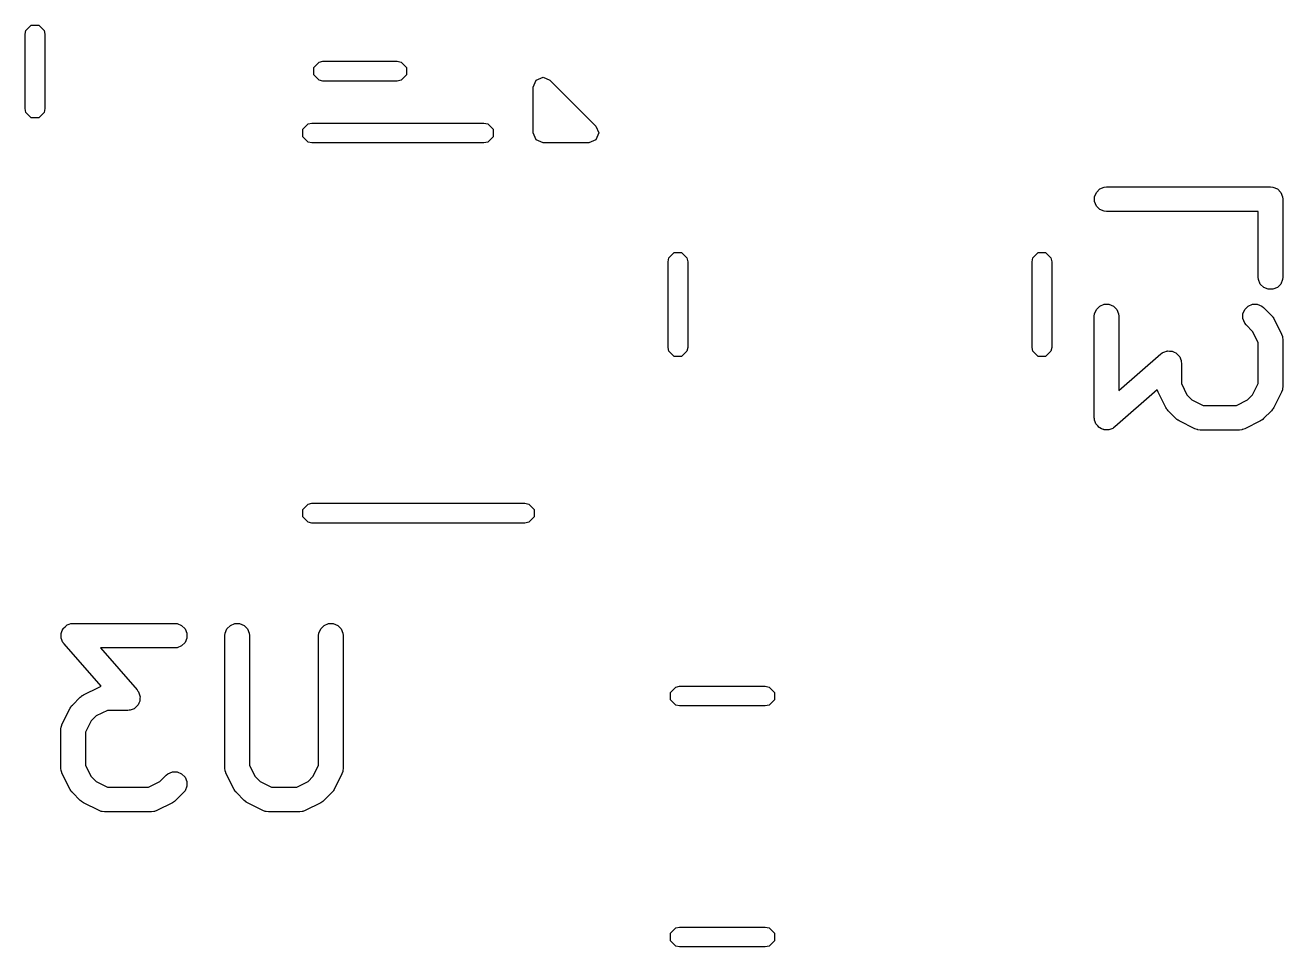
# Model space of a CAD drawing. Extents: x 0.28 to 2.83, y 0.23 to 2.12.
# Drawn here: x 2.5276 to 2.8296, y 1.1837 to 1.4051 of the extents above; entities that cross this region are included whole.
import ezdxf

# ---------------------------------------------------------------- set-up
doc = ezdxf.new("R2010")
doc.units = 0
doc.header["$MEASUREMENT"] = 0
doc.layers.add('BLACK', color=7, linetype='CONTINUOUS')

msp = doc.modelspace()

# ---------------------------------------------------------------- linework, layer by layer
at = {"layer": 'BLACK', "linetype": 'CONTINUOUS'}
for p, q in [((2.52775, 1.40384), (2.52903, 1.40512)), ((2.52903, 1.40512), (2.53084, 1.40512)), ((2.53084, 1.40512), (2.53212, 1.40384)), ((2.52757, 1.40294), (2.52775, 1.40384)), ((2.52757, 1.38506), (2.52757, 1.40294)), ((2.53212, 1.40384), (2.5323, 1.40294)), ((2.5323, 1.40294), (2.5323, 1.38506)), ((2.59688, 1.39497), (2.59816, 1.39625)), ((2.59816, 1.39625), (2.59906, 1.39643)), ((2.59906, 1.39643), (2.61694, 1.39643)), ((2.61694, 1.39643), (2.61784, 1.39625)), ((2.61784, 1.39625), (2.61912, 1.39497)), ((2.59688, 1.39316), (2.59688, 1.39497)), ((2.59816, 1.39188), (2.59688, 1.39316)), ((2.61912, 1.39316), (2.61784, 1.39188)), ((2.61912, 1.39497), (2.61912, 1.39316)), ((2.65025, 1.39192), (2.65192, 1.39261)), ((2.65192, 1.39261), (2.65359, 1.39192)), ((2.59906, 1.3917), (2.59816, 1.39188)), ((2.61694, 1.3917), (2.59906, 1.3917)), ((2.61784, 1.39188), (2.61694, 1.3917)), ((2.64956, 1.39025), (2.65025, 1.39192)), ((2.64956, 1.37922), (2.64956, 1.39025)), ((2.65359, 1.39192), (2.66462, 1.38089)), ((2.52775, 1.38416), (2.52757, 1.38506)), ((2.52903, 1.38288), (2.52775, 1.38416)), ((2.53212, 1.38416), (2.53084, 1.38288)), ((2.5323, 1.38506), (2.53212, 1.38416)), ((2.53084, 1.38288), (2.52903, 1.38288)), ((2.59423, 1.38013), (2.59551, 1.38141)), ((2.59423, 1.37832), (2.59423, 1.38013)), ((2.59551, 1.38141), (2.59641, 1.38159)), ((2.59641, 1.38159), (2.63775, 1.38159)), ((2.63775, 1.38159), (2.63865, 1.38141)), ((2.63865, 1.38141), (2.63993, 1.38013)), ((2.63993, 1.38013), (2.63993, 1.37832)), ((2.66462, 1.38089), (2.66531, 1.37922)), ((2.59551, 1.37704), (2.59423, 1.37832)), ((2.63993, 1.37832), (2.63865, 1.37704)), ((2.65025, 1.37755), (2.64956, 1.37922)), ((2.65192, 1.37686), (2.65025, 1.37755)), ((2.66462, 1.37755), (2.66294, 1.37686)), ((2.66531, 1.37922), (2.66462, 1.37755)), ((2.59641, 1.37686), (2.59551, 1.37704)), ((2.63775, 1.37686), (2.59641, 1.37686)), ((2.63865, 1.37704), (2.63775, 1.37686)), ((2.66294, 1.37686), (2.65192, 1.37686)), ((2.78479, 1.36495), (2.7856, 1.36576)), ((2.7856, 1.36576), (2.78667, 1.36621)), ((2.78667, 1.36621), (2.78724, 1.36626)), ((2.78724, 1.36626), (2.82661, 1.36626)), ((2.82661, 1.36626), (2.82719, 1.36621)), ((2.82719, 1.36621), (2.82826, 1.36576)), ((2.82826, 1.36576), (2.82907, 1.36495)), ((2.78435, 1.36389), (2.78479, 1.36495)), ((2.78435, 1.36273), (2.78435, 1.36389)), ((2.78479, 1.36167), (2.78435, 1.36273)), ((2.82907, 1.36495), (2.82951, 1.36389)), ((2.82951, 1.36389), (2.82957, 1.36331)), ((2.82957, 1.36331), (2.82957, 1.34456)), ((2.7856, 1.36085), (2.78479, 1.36167)), ((2.78667, 1.36041), (2.7856, 1.36085)), ((2.78724, 1.36036), (2.78667, 1.36041)), ((2.82366, 1.36036), (2.78724, 1.36036)), ((2.82366, 1.34456), (2.82366, 1.36036)), ((2.68212, 1.34919), (2.6834, 1.35047)), ((2.6834, 1.35047), (2.6852, 1.35047)), ((2.6852, 1.35047), (2.68648, 1.34919)), ((2.76952, 1.34919), (2.7708, 1.35047)), ((2.7708, 1.35047), (2.7726, 1.35047)), ((2.7726, 1.35047), (2.77388, 1.34919)), ((2.68194, 1.34829), (2.68212, 1.34919)), ((2.68194, 1.32771), (2.68194, 1.34829)), ((2.68648, 1.34919), (2.68666, 1.34829)), ((2.68666, 1.34829), (2.68666, 1.32771)), ((2.76934, 1.34829), (2.76952, 1.34919)), ((2.76934, 1.32771), (2.76934, 1.34829)), ((2.77388, 1.34919), (2.77406, 1.34829)), ((2.77406, 1.34829), (2.77406, 1.32771)), ((2.82372, 1.34399), (2.82366, 1.34456)), ((2.82416, 1.34292), (2.82372, 1.34399)), ((2.82951, 1.34399), (2.82907, 1.34292)), ((2.82957, 1.34456), (2.82951, 1.34399)), ((2.82497, 1.34211), (2.82416, 1.34292)), ((2.82604, 1.34167), (2.82497, 1.34211)), ((2.82719, 1.34167), (2.82604, 1.34167)), ((2.82826, 1.34211), (2.82719, 1.34167)), ((2.82907, 1.34292), (2.82826, 1.34211)), ((2.7856, 1.33764), (2.78667, 1.33808)), ((2.78667, 1.33808), (2.78782, 1.33808)), ((2.78782, 1.33808), (2.78889, 1.33764)), ((2.82122, 1.33764), (2.82229, 1.33808)), ((2.82229, 1.33808), (2.82344, 1.33808)), ((2.82344, 1.33808), (2.82451, 1.33764)), ((2.78429, 1.33519), (2.78435, 1.33576)), ((2.78429, 1.31082), (2.78429, 1.33519)), ((2.78435, 1.33576), (2.78479, 1.33683)), ((2.78479, 1.33683), (2.7856, 1.33764)), ((2.78889, 1.33764), (2.7897, 1.33683)), ((2.7897, 1.33683), (2.79014, 1.33576)), ((2.79014, 1.33576), (2.7902, 1.33519)), ((2.7902, 1.33519), (2.7902, 1.31732)), ((2.81997, 1.33576), (2.82041, 1.33683)), ((2.81997, 1.33461), (2.81997, 1.33576)), ((2.82041, 1.33683), (2.82122, 1.33764)), ((2.82451, 1.33764), (2.82495, 1.33728)), ((2.82495, 1.33728), (2.82683, 1.3354)), ((2.82683, 1.3354), (2.82701, 1.33517)), ((2.82701, 1.33517), (2.82707, 1.33512)), ((2.82707, 1.33512), (2.82713, 1.33503)), ((2.82713, 1.33503), (2.8272, 1.33495)), ((2.8272, 1.33495), (2.82723, 1.33488)), ((2.82723, 1.33488), (2.82738, 1.33463)), ((2.82041, 1.33355), (2.81997, 1.33461)), ((2.82078, 1.3331), (2.82041, 1.33355)), ((2.82231, 1.33156), (2.82078, 1.3331)), ((2.82738, 1.33463), (2.82926, 1.33088)), ((2.82366, 1.32887), (2.82231, 1.33156)), ((2.82366, 1.31901), (2.82366, 1.32887)), ((2.82926, 1.33088), (2.82946, 1.33034)), ((2.82946, 1.33034), (2.82947, 1.33024)), ((2.82947, 1.33024), (2.82951, 1.33014)), ((2.82951, 1.33014), (2.82957, 1.32956)), ((2.82957, 1.32956), (2.82957, 1.31831)), ((2.68212, 1.32681), (2.68194, 1.32771)), ((2.6834, 1.32553), (2.68212, 1.32681)), ((2.68648, 1.32681), (2.6852, 1.32553)), ((2.68666, 1.32771), (2.68648, 1.32681)), ((2.76952, 1.32681), (2.76934, 1.32771)), ((2.7708, 1.32553), (2.76952, 1.32681)), ((2.77388, 1.32681), (2.7726, 1.32553)), ((2.77406, 1.32771), (2.77388, 1.32681)), ((2.7902, 1.31732), (2.8003, 1.32616)), ((2.8003, 1.32616), (2.80055, 1.32634)), ((2.80055, 1.32634), (2.8006, 1.32639)), ((2.8006, 1.32639), (2.80065, 1.32642)), ((2.80065, 1.32642), (2.80077, 1.3265)), ((2.80077, 1.3265), (2.80122, 1.32665)), ((2.80122, 1.32665), (2.80167, 1.32684)), ((2.80167, 1.32684), (2.80177, 1.32684)), ((2.80177, 1.32684), (2.80186, 1.32687)), ((2.80186, 1.32687), (2.80234, 1.32684)), ((2.80234, 1.32684), (2.80282, 1.32684)), ((2.80282, 1.32684), (2.80291, 1.3268)), ((2.80291, 1.3268), (2.80301, 1.32679)), ((2.80301, 1.32679), (2.80344, 1.32658)), ((2.80344, 1.32658), (2.80388, 1.32639)), ((2.80388, 1.32639), (2.80395, 1.32632)), ((2.80395, 1.32632), (2.80404, 1.32628)), ((2.80404, 1.32628), (2.80436, 1.32592)), ((2.80436, 1.32592), (2.8047, 1.32558)), ((2.6852, 1.32553), (2.6834, 1.32553)), ((2.7726, 1.32553), (2.7708, 1.32553)), ((2.8047, 1.32558), (2.80474, 1.32549)), ((2.80474, 1.32549), (2.8048, 1.32541)), ((2.8048, 1.32541), (2.80496, 1.32496)), ((2.80496, 1.32496), (2.80514, 1.32452)), ((2.80514, 1.32452), (2.80515, 1.32437)), ((2.80515, 1.32437), (2.80517, 1.32432)), ((2.80517, 1.32432), (2.80517, 1.32424)), ((2.80517, 1.32424), (2.8052, 1.32394)), ((2.8052, 1.32394), (2.8052, 1.31901)), ((2.7994, 1.31753), (2.78919, 1.30859)), ((2.7996, 1.31699), (2.7994, 1.31753)), ((2.80148, 1.31324), (2.7996, 1.31699)), ((2.8052, 1.31901), (2.80654, 1.31631)), ((2.82231, 1.31631), (2.82366, 1.31901)), ((2.82926, 1.31699), (2.82738, 1.31324)), ((2.82946, 1.31754), (2.82926, 1.31699)), ((2.82947, 1.31764), (2.82946, 1.31754)), ((2.82951, 1.31774), (2.82947, 1.31764)), ((2.82957, 1.31831), (2.82951, 1.31774)), ((2.80654, 1.31631), (2.80774, 1.31512)), ((2.80774, 1.31512), (2.81044, 1.31377)), ((2.81044, 1.31377), (2.81842, 1.31377)), ((2.81842, 1.31377), (2.82112, 1.31512)), ((2.82112, 1.31512), (2.82231, 1.31631)), ((2.78432, 1.31051), (2.78429, 1.31082)), ((2.80163, 1.313), (2.80148, 1.31324)), ((2.80166, 1.31292), (2.80163, 1.313)), ((2.80173, 1.31284), (2.80166, 1.31292)), ((2.80179, 1.31276), (2.80173, 1.31284)), ((2.80184, 1.3127), (2.80179, 1.31276)), ((2.80203, 1.31248), (2.80184, 1.3127)), ((2.8039, 1.3106), (2.80203, 1.31248)), ((2.82683, 1.31248), (2.82495, 1.3106)), ((2.82701, 1.3127), (2.82683, 1.31248)), ((2.82707, 1.31276), (2.82701, 1.3127)), ((2.82713, 1.31284), (2.82707, 1.31276)), ((2.8272, 1.31292), (2.82713, 1.31284)), ((2.82723, 1.313), (2.8272, 1.31292)), ((2.82738, 1.31324), (2.82723, 1.313)), ((2.78432, 1.31043), (2.78432, 1.31051)), ((2.78433, 1.31038), (2.78432, 1.31043)), ((2.78435, 1.31024), (2.78433, 1.31038)), ((2.78453, 1.3098), (2.78435, 1.31024)), ((2.78469, 1.30934), (2.78453, 1.3098)), ((2.78475, 1.30927), (2.78469, 1.30934)), ((2.78479, 1.30918), (2.78475, 1.30927)), ((2.78513, 1.30884), (2.78479, 1.30918)), ((2.78544, 1.30848), (2.78513, 1.30884)), ((2.78553, 1.30843), (2.78544, 1.30848)), ((2.7856, 1.30836), (2.78553, 1.30843)), ((2.78605, 1.30818), (2.7856, 1.30836)), ((2.78648, 1.30796), (2.78605, 1.30818)), ((2.78658, 1.30796), (2.78648, 1.30796)), ((2.78667, 1.30792), (2.78658, 1.30796)), ((2.78715, 1.30792), (2.78667, 1.30792)), ((2.78763, 1.30789), (2.78715, 1.30792)), ((2.78772, 1.30792), (2.78763, 1.30789)), ((2.78782, 1.30792), (2.78772, 1.30792)), ((2.78826, 1.3081), (2.78782, 1.30792)), ((2.78872, 1.30826), (2.78826, 1.3081)), ((2.78883, 1.30834), (2.78872, 1.30826)), ((2.78889, 1.30836), (2.78883, 1.30834)), ((2.78894, 1.30842), (2.78889, 1.30836)), ((2.78919, 1.30859), (2.78894, 1.30842)), ((2.80413, 1.31042), (2.8039, 1.3106)), ((2.80418, 1.31036), (2.80413, 1.31042)), ((2.80427, 1.3103), (2.80418, 1.31036)), ((2.80435, 1.31024), (2.80427, 1.3103)), ((2.80442, 1.31021), (2.80435, 1.31024)), ((2.80467, 1.31005), (2.80442, 1.31021)), ((2.80842, 1.30817), (2.80467, 1.31005)), ((2.80896, 1.30797), (2.80842, 1.30817)), ((2.80907, 1.30796), (2.80896, 1.30797)), ((2.80917, 1.30792), (2.80907, 1.30796)), ((2.80974, 1.30786), (2.80917, 1.30792)), ((2.81912, 1.30786), (2.80974, 1.30786)), ((2.81969, 1.30792), (2.81912, 1.30786)), ((2.81979, 1.30796), (2.81969, 1.30792)), ((2.8199, 1.30797), (2.81979, 1.30796)), ((2.82044, 1.30817), (2.8199, 1.30797)), ((2.82419, 1.31005), (2.82044, 1.30817)), ((2.82443, 1.31021), (2.82419, 1.31005)), ((2.82451, 1.31024), (2.82443, 1.31021)), ((2.82459, 1.3103), (2.82451, 1.31024)), ((2.82468, 1.31036), (2.82459, 1.3103)), ((2.82473, 1.31042), (2.82468, 1.31036)), ((2.82495, 1.3106), (2.82473, 1.31042)), ((2.59423, 1.28879), (2.59551, 1.29007)), ((2.59551, 1.29007), (2.59641, 1.29025)), ((2.59641, 1.29025), (2.64759, 1.29025)), ((2.64759, 1.29025), (2.64849, 1.29007)), ((2.64849, 1.29007), (2.64977, 1.28879)), ((2.59423, 1.28698), (2.59423, 1.28879)), ((2.59551, 1.2857), (2.59423, 1.28698)), ((2.64977, 1.28698), (2.64849, 1.2857)), ((2.64977, 1.28879), (2.64977, 1.28698)), ((2.59641, 1.28552), (2.59551, 1.2857)), ((2.64759, 1.28552), (2.59641, 1.28552)), ((2.64849, 1.2857), (2.64759, 1.28552)), ((2.53628, 1.25923), (2.53649, 1.25966)), ((2.53649, 1.25966), (2.53667, 1.2601)), ((2.53667, 1.2601), (2.53674, 1.26017)), ((2.53674, 1.26017), (2.53679, 1.26026)), ((2.53679, 1.26026), (2.53715, 1.26058)), ((2.53715, 1.26058), (2.53749, 1.26092)), ((2.53749, 1.26092), (2.53758, 1.26096)), ((2.53758, 1.26096), (2.53766, 1.26102)), ((2.53766, 1.26102), (2.53811, 1.26118)), ((2.53811, 1.26118), (2.53855, 1.26136)), ((2.53855, 1.26136), (2.53869, 1.26137)), ((2.53869, 1.26137), (2.53875, 1.26139)), ((2.53875, 1.26139), (2.53882, 1.26139)), ((2.53882, 1.26139), (2.53913, 1.26142)), ((2.53913, 1.26142), (2.5635, 1.26142)), ((2.5635, 1.26142), (2.56408, 1.26136)), ((2.56408, 1.26136), (2.56514, 1.26092)), ((2.56514, 1.26092), (2.56596, 1.2601)), ((2.56596, 1.2601), (2.5664, 1.25904)), ((2.5756, 1.25904), (2.57604, 1.2601)), ((2.57604, 1.2601), (2.57686, 1.26092)), ((2.57686, 1.26092), (2.57792, 1.26136)), ((2.57792, 1.26136), (2.57908, 1.26136)), ((2.57908, 1.26136), (2.58014, 1.26092)), ((2.58014, 1.26092), (2.58095, 1.2601)), ((2.58095, 1.2601), (2.5814, 1.25904)), ((2.5981, 1.25904), (2.59854, 1.2601)), ((2.59854, 1.2601), (2.59936, 1.26092)), ((2.59936, 1.26092), (2.60042, 1.26136)), ((2.60042, 1.26136), (2.60157, 1.26136)), ((2.60157, 1.26136), (2.60264, 1.26092)), ((2.60264, 1.26092), (2.60345, 1.2601)), ((2.60345, 1.2601), (2.60389, 1.25904)), ((2.5362, 1.25808), (2.53623, 1.25856)), ((2.53623, 1.25799), (2.5362, 1.25808)), ((2.53623, 1.25904), (2.53627, 1.25913)), ((2.53623, 1.25856), (2.53623, 1.25904)), ((2.53623, 1.25789), (2.53623, 1.25799)), ((2.53642, 1.25744), (2.53623, 1.25789)), ((2.53627, 1.25913), (2.53628, 1.25923)), ((2.53657, 1.25699), (2.53642, 1.25744)), ((2.53665, 1.25688), (2.53657, 1.25699)), ((2.53667, 1.25682), (2.53665, 1.25688)), ((2.53673, 1.25677), (2.53667, 1.25682)), ((2.53691, 1.25652), (2.53673, 1.25677)), ((2.54584, 1.24631), (2.53691, 1.25652)), ((2.56596, 1.25682), (2.56514, 1.25601)), ((2.5664, 1.25789), (2.56596, 1.25682)), ((2.5664, 1.25904), (2.5664, 1.25789)), ((2.57555, 1.25846), (2.5756, 1.25904)), ((2.57555, 1.22659), (2.57555, 1.25846)), ((2.5814, 1.25904), (2.58145, 1.25846)), ((2.58145, 1.25846), (2.58145, 1.22729)), ((2.59804, 1.25846), (2.5981, 1.25904)), ((2.59804, 1.22729), (2.59804, 1.25846)), ((2.60389, 1.25904), (2.60395, 1.25846)), ((2.60395, 1.25846), (2.60395, 1.22659)), ((2.5635, 1.25551), (2.54564, 1.25551)), ((2.54564, 1.25551), (2.55447, 1.24541)), ((2.56408, 1.25557), (2.5635, 1.25551)), ((2.56514, 1.25601), (2.56408, 1.25557)), ((2.54131, 1.24408), (2.54156, 1.24423)), ((2.54156, 1.24423), (2.54531, 1.24611)), ((2.54531, 1.24611), (2.54584, 1.24631)), ((2.55447, 1.24541), (2.55465, 1.24516)), ((2.55465, 1.24516), (2.55471, 1.24511)), ((2.55471, 1.24511), (2.55473, 1.24505)), ((2.55473, 1.24505), (2.55481, 1.24494)), ((2.55481, 1.24494), (2.55496, 1.24449)), ((2.55496, 1.24449), (2.55515, 1.24404)), ((2.68253, 1.24484), (2.68381, 1.24612)), ((2.68253, 1.24303), (2.68253, 1.24484)), ((2.68381, 1.24612), (2.68471, 1.2463)), ((2.68471, 1.2463), (2.70529, 1.2463)), ((2.70529, 1.2463), (2.70619, 1.24612)), ((2.70619, 1.24612), (2.70747, 1.24484)), ((2.70747, 1.24484), (2.70747, 1.24303)), ((2.53836, 1.24104), (2.53852, 1.24128)), ((2.53852, 1.24128), (2.53855, 1.24136)), ((2.53855, 1.24136), (2.53862, 1.24144)), ((2.53862, 1.24144), (2.53867, 1.24153)), ((2.53867, 1.24153), (2.53873, 1.24158)), ((2.53873, 1.24158), (2.53892, 1.2418)), ((2.53892, 1.2418), (2.54079, 1.24368)), ((2.54079, 1.24368), (2.54102, 1.24386)), ((2.54102, 1.24386), (2.54107, 1.24392)), ((2.54107, 1.24392), (2.54116, 1.24398)), ((2.54116, 1.24398), (2.54124, 1.24405)), ((2.54124, 1.24405), (2.54131, 1.24408)), ((2.55423, 1.24135), (2.55389, 1.24101)), ((2.55459, 1.24167), (2.55423, 1.24135)), ((2.55464, 1.24175), (2.55459, 1.24167)), ((2.55471, 1.24183), (2.55464, 1.24175)), ((2.55489, 1.24227), (2.55471, 1.24183)), ((2.5551, 1.2427), (2.55489, 1.24227)), ((2.55511, 1.2428), (2.5551, 1.2427)), ((2.55515, 1.24289), (2.55511, 1.2428)), ((2.55515, 1.24404), (2.55515, 1.24394)), ((2.55515, 1.24394), (2.55518, 1.24385)), ((2.55518, 1.24385), (2.55515, 1.24337)), ((2.55515, 1.24337), (2.55515, 1.24289)), ((2.68381, 1.24175), (2.68253, 1.24303)), ((2.68471, 1.24157), (2.68381, 1.24175)), ((2.70529, 1.24157), (2.68471, 1.24157)), ((2.70619, 1.24175), (2.70529, 1.24157)), ((2.70747, 1.24303), (2.70619, 1.24175)), ((2.53649, 1.23729), (2.53836, 1.24104)), ((2.54463, 1.23916), (2.54343, 1.23797)), ((2.54733, 1.24051), (2.54463, 1.23916)), ((2.55225, 1.24051), (2.54733, 1.24051)), ((2.55256, 1.24054), (2.55225, 1.24051)), ((2.55263, 1.24054), (2.55256, 1.24054)), ((2.55269, 1.24056), (2.55263, 1.24054)), ((2.55283, 1.24057), (2.55269, 1.24056)), ((2.55327, 1.24075), (2.55283, 1.24057)), ((2.55373, 1.24091), (2.55327, 1.24075)), ((2.5538, 1.24097), (2.55373, 1.24091)), ((2.55389, 1.24101), (2.5538, 1.24097)), ((2.53618, 1.23597), (2.53623, 1.23654)), ((2.53618, 1.22659), (2.53618, 1.23597)), ((2.53623, 1.23654), (2.53627, 1.23664)), ((2.53627, 1.23664), (2.53628, 1.23675)), ((2.53628, 1.23675), (2.53649, 1.23729)), ((2.54343, 1.23797), (2.54208, 1.23527)), ((2.54208, 1.23527), (2.54208, 1.22729)), ((2.53623, 1.22602), (2.53618, 1.22659)), ((2.54208, 1.22729), (2.54343, 1.22459)), ((2.5756, 1.22602), (2.57555, 1.22659)), ((2.58145, 1.22729), (2.5828, 1.22459)), ((2.59669, 1.22459), (2.59804, 1.22729)), ((2.60395, 1.22659), (2.60389, 1.22602)), ((2.53627, 1.22592), (2.53623, 1.22602)), ((2.53628, 1.22581), (2.53627, 1.22592)), ((2.53649, 1.22527), (2.53628, 1.22581)), ((2.53836, 1.22152), (2.53649, 1.22527)), ((2.54343, 1.22459), (2.54463, 1.2234)), ((2.54463, 1.2234), (2.54733, 1.22205)), ((2.55718, 1.22205), (2.55988, 1.2234)), ((2.55988, 1.2234), (2.56141, 1.22493)), ((2.56141, 1.22493), (2.56186, 1.2253)), ((2.56186, 1.2253), (2.56292, 1.22574)), ((2.56292, 1.22574), (2.56408, 1.22574)), ((2.56408, 1.22574), (2.56514, 1.2253)), ((2.56514, 1.2253), (2.56596, 1.22448)), ((2.56596, 1.22448), (2.5664, 1.22342)), ((2.5664, 1.22342), (2.5664, 1.22227)), ((2.57564, 1.22592), (2.5756, 1.22602)), ((2.57565, 1.22581), (2.57564, 1.22592)), ((2.57586, 1.22527), (2.57565, 1.22581)), ((2.57773, 1.22152), (2.57586, 1.22527)), ((2.5828, 1.22459), (2.584, 1.2234)), ((2.584, 1.2234), (2.5867, 1.22205)), ((2.5928, 1.22205), (2.5955, 1.2234)), ((2.5955, 1.2234), (2.59669, 1.22459)), ((2.60364, 1.22527), (2.60176, 1.22152)), ((2.60384, 1.22581), (2.60364, 1.22527)), ((2.60385, 1.22592), (2.60384, 1.22581)), ((2.60389, 1.22602), (2.60385, 1.22592)), ((2.53852, 1.22127), (2.53836, 1.22152)), ((2.53855, 1.2212), (2.53852, 1.22127)), ((2.53862, 1.22112), (2.53855, 1.2212)), ((2.53867, 1.22103), (2.53862, 1.22112)), ((2.53873, 1.22098), (2.53867, 1.22103)), ((2.53892, 1.22076), (2.53873, 1.22098)), ((2.54079, 1.21888), (2.53892, 1.22076)), ((2.54733, 1.22205), (2.55718, 1.22205)), ((2.56559, 1.22076), (2.56371, 1.21888)), ((2.56596, 1.2212), (2.56559, 1.22076)), ((2.5664, 1.22227), (2.56596, 1.2212)), ((2.57789, 1.22127), (2.57773, 1.22152)), ((2.57792, 1.2212), (2.57789, 1.22127)), ((2.57799, 1.22112), (2.57792, 1.2212)), ((2.57804, 1.22103), (2.57799, 1.22112)), ((2.5781, 1.22098), (2.57804, 1.22103)), ((2.57829, 1.22076), (2.5781, 1.22098)), ((2.58016, 1.21888), (2.57829, 1.22076)), ((2.5867, 1.22205), (2.5928, 1.22205)), ((2.60121, 1.22076), (2.59933, 1.21888)), ((2.6014, 1.22098), (2.60121, 1.22076)), ((2.60145, 1.22103), (2.6014, 1.22098)), ((2.60151, 1.22112), (2.60145, 1.22103)), ((2.60158, 1.2212), (2.60151, 1.22112)), ((2.60161, 1.22127), (2.60158, 1.2212)), ((2.60176, 1.22152), (2.60161, 1.22127)), ((2.54102, 1.21869), (2.54079, 1.21888)), ((2.54107, 1.21864), (2.54102, 1.21869)), ((2.54116, 1.21858), (2.54107, 1.21864)), ((2.54124, 1.21851), (2.54116, 1.21858)), ((2.54131, 1.21848), (2.54124, 1.21851)), ((2.54156, 1.21833), (2.54131, 1.21848)), ((2.54531, 1.21645), (2.54156, 1.21833)), ((2.56295, 1.21833), (2.5592, 1.21645)), ((2.56319, 1.21848), (2.56295, 1.21833)), ((2.56327, 1.21851), (2.56319, 1.21848)), ((2.56335, 1.21858), (2.56327, 1.21851)), ((2.56344, 1.21864), (2.56335, 1.21858)), ((2.56349, 1.21869), (2.56344, 1.21864)), ((2.56371, 1.21888), (2.56349, 1.21869)), ((2.58039, 1.21869), (2.58016, 1.21888)), ((2.58044, 1.21864), (2.58039, 1.21869)), ((2.58053, 1.21858), (2.58044, 1.21864)), ((2.58061, 1.21851), (2.58053, 1.21858)), ((2.58068, 1.21848), (2.58061, 1.21851)), ((2.58093, 1.21833), (2.58068, 1.21848)), ((2.58468, 1.21645), (2.58093, 1.21833)), ((2.59857, 1.21833), (2.59482, 1.21645)), ((2.59882, 1.21848), (2.59857, 1.21833)), ((2.59889, 1.21851), (2.59882, 1.21848)), ((2.59897, 1.21858), (2.59889, 1.21851)), ((2.59906, 1.21864), (2.59897, 1.21858)), ((2.59911, 1.21869), (2.59906, 1.21864)), ((2.59933, 1.21888), (2.59911, 1.21869)), ((2.54585, 1.21625), (2.54531, 1.21645)), ((2.54595, 1.21624), (2.54585, 1.21625)), ((2.54605, 1.2162), (2.54595, 1.21624)), ((2.54663, 1.21614), (2.54605, 1.2162)), ((2.55788, 1.21614), (2.54663, 1.21614)), ((2.55845, 1.2162), (2.55788, 1.21614)), ((2.55855, 1.21624), (2.55845, 1.2162)), ((2.55866, 1.21625), (2.55855, 1.21624)), ((2.5592, 1.21645), (2.55866, 1.21625)), ((2.58522, 1.21625), (2.58468, 1.21645)), ((2.58532, 1.21624), (2.58522, 1.21625)), ((2.58542, 1.2162), (2.58532, 1.21624)), ((2.586, 1.21614), (2.58542, 1.2162)), ((2.5935, 1.21614), (2.586, 1.21614)), ((2.59407, 1.2162), (2.5935, 1.21614)), ((2.59417, 1.21624), (2.59407, 1.2162)), ((2.59428, 1.21625), (2.59417, 1.21624)), ((2.59482, 1.21645), (2.59428, 1.21625)), ((2.68253, 1.18697), (2.68381, 1.18825)), ((2.68253, 1.18516), (2.68253, 1.18697)), ((2.68381, 1.18825), (2.68471, 1.18843)), ((2.68471, 1.18843), (2.70529, 1.18843)), ((2.70529, 1.18843), (2.70619, 1.18825)), ((2.70619, 1.18825), (2.70747, 1.18697)), ((2.70747, 1.18697), (2.70747, 1.18516)), ((2.68381, 1.18388), (2.68253, 1.18516)), ((2.68471, 1.1837), (2.68381, 1.18388)), ((2.70619, 1.18388), (2.70529, 1.1837)), ((2.70747, 1.18516), (2.70619, 1.18388)), ((2.70529, 1.1837), (2.68471, 1.1837))]:
    msp.add_line(p, q, dxfattribs=at)

doc.saveas('drawing.dxf')
